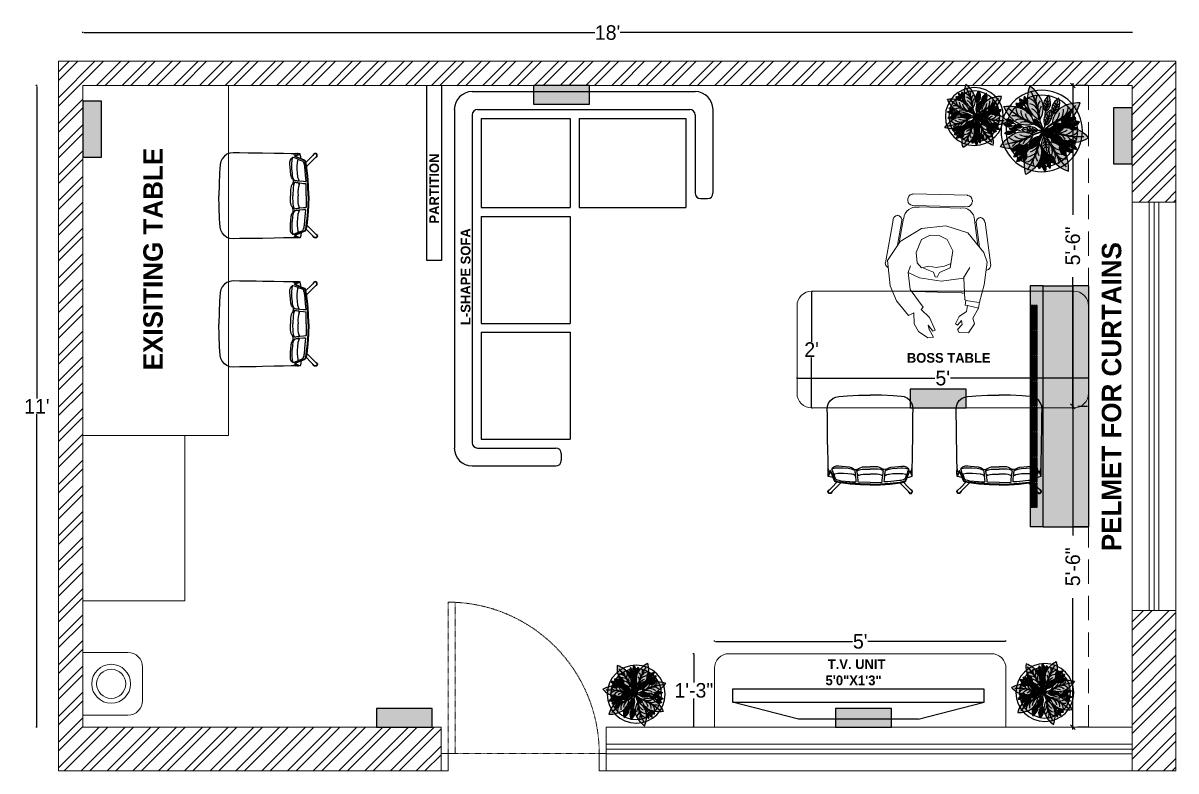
# Model space of a CAD drawing. Header units: inches. Extents: x 12792 to 19925, y -3298 to -817.
# Drawn here: x 18708.5 to 18945.8, y -2924.7 to -2770.8 of the extents above; entities that cross this region are included whole.
import ezdxf

# ---------------------------------------------------------------- set-up
doc = ezdxf.new("R2010")
doc.units = ezdxf.units.IN
doc.header["$MEASUREMENT"] = 0
for name, pattern in [('AUDIT_D_060311083008-3', [0]), ('DASHED2', [0.375, 0.25, -0.125]), ('HIDDEN', [0.375, 0.25, -0.125])]:
    doc.linetypes.add(name, pattern=pattern)
for name, color, linetype in [('A-DOOR', 251, 'AUDIT_D_060311083008-3'), ('A-Door-Frame', 1, 'Continuous'), ('A-Door-Swing', 8, 'HIDDEN'), ('Edges', 7, 'Continuous'), ('IEL-HATCH-002', 7, 'Continuous'), ('line_cad-block.com', 250, 'Continuous'), ('M40-KOLTUKSUNGERI', 136, 'Continuous'), ('MESA', 7, 'Continuous'), ('PDF11_PDF_CH', 7, 'Continuous')]:
    doc.layers.add(name, color=color, linetype=linetype)
doc.layers.add('FURNI', color=140, linetype='Continuous', lineweight=18)
doc.styles.add('HEMI', font='stylu.ttf')
doc.styles.get("Standard").update_dxf_attribs({"font": 'arial.ttf'})
doc.dimstyles.new('SMALL', dxfattribs={"dimtxt": 3, "dimasz": 1, "dimexe": 1, "dimexo": 3, "dimgap": 2, "dimtad": 0, "dimdec": 0, "dimzin": 0, "dimdsep": 46, "dimlunit": 4, "dimtxsty": 'HEMI', "dimblk": 'OBLIQUE', "dimcen": 0, "dimdle": 0.5, "dimclrd": 5, "dimclre": 5, "dimclrt": 5, "dimadec": 0, "dimazin": 0, "dimtfac": 1, "dimtdec": 0, "dimtofl": 0, "dimtmove": 0, "dimatfit": 3, "dimfxl": 6, "dimtolj": 1, "dimtzin": 0, "dimlwd": -1, "dimlwe": -1, "dimarcsym": 1})
doc.dimstyles.get("Standard").update_dxf_attribs({"dimtxt": 0.18, "dimasz": 0.18, "dimexe": 0.18, "dimexo": 0.0625, "dimgap": 0.09, "dimtad": 0, "dimtih": 1, "dimtoh": 1, "dimdec": 0, "dimzin": 0, "dimdsep": 46, "dimlunit": 4, "dimtxsty": 'Standard', "dimcen": 0.09, "dimadec": 0, "dimazin": 0, "dimtfac": 1, "dimtdec": 0, "dimtofl": 0, "dimtmove": 0, "dimatfit": 3, "dimfxl": 1, "dimtolj": 1, "dimtzin": 0, "dimarcsym": 0})

# ---------------------------------------------------------------- blocks, each defined once
blk = doc.blocks.new('yt')
at = {"ltscale": 7}
for p, q in [((3780.46, 271.64), (3783.91, 285.24)), ((3780.46, 247.03), (3783.91, 233.44))]:
    blk.add_line(p, q, dxfattribs=at)
blk.add_line((3780.46, 271.64), (3780.46, 247.03))
blk.add_lwpolyline([(3783.91, 233.44), (3783.91, 285.24), (3786.59, 285.24), (3786.59, 233.44)], close=True, dxfattribs=at)
blk = doc.blocks.new('wf')
at = {"layer": 'PDF11_PDF_CH', "lineweight": 5}
for points in [[(-7086.03, -1895.95), (-7097.27, -1896.23)], [(-7098.22, -1897.24), (-7098.22, -1897.58)], [(-7097.21, -1898.59), (-7085.97, -1898.31)], [(-7095.75, -1898.87), (-7087.27, -1898.64)], [(-7082.77, -1900.33), (-7082.94, -1900.39)], [(-7100.86, -1901.79), (-7102.04, -1910.67)], [(-7099.68, -1906.9), (-7099.01, -1901.73)], [(-7084.06, -1900.95), (-7083.16, -1906)], [(-7081.93, -1901.34), (-7080.35, -1910.11)], [(-7093.62, -1910.33), (-7092.49, -1910.84), (-7090.75, -1911.06), (-7089.23, -1910.84), (-7087.77, -1911.17), (-7086.87, -1910.11), (-7086.65, -1908.03), (-7087.77, -1905.33), (-7089.51, -1904.43), (-7091.42, -1904.49), (-7093.05, -1905.33), (-7094.18, -1907.63), (-7093.62, -1911.17), (-7091.48, -1912.13), (-7090.98, -1913.09), (-7090.58, -1913.03), (-7090.24, -1912.02), (-7088.17, -1911.23)], [(-7096.43, -1913.25), (-7097.72, -1911.12)], [(-7085.02, -1912.13), (-7085.52, -1910.78)], [(-7096.03, -1916.29), (-7086.03, -1916.06)], [(-7096.82, -1917.86), (-7099.63, -1918.31)], [(-7097.21, -1918.93), (-7099.57, -1919.49)]]:
    blk.add_lwpolyline(points, dxfattribs=at)
for points in [[(-7085.92, -1898.31, 0.414213), (-7084.96, -1897.3), (-7084.96, -1896.9)], [(-7098.95, -1901.8, 0.414213), (-7100.02, -1900.78), (-7099.85, -1900.78)], [(-7099.35, -1906.51), (-7098.67, -1901.34, -0.458817), (-7095.71, -1898.85)], [(-7082.83, -1906.51), (-7083.73, -1901.4, -0.414214), (-7082.78, -1900.39)], [(-7101.99, -1910.67, 0.414214), (-7100.98, -1911.62), (-7101.15, -1911.62)]]:
    blk.add_lwpolyline(points, format="xyb", dxfattribs=at)
blk.add_lwpolyline([(-7096.48, -1913.31), (-7091.82, -1913.87), (-7087.32, -1913.25), (-7085.02, -1912.13), (-7085.41, -1915.61), (-7088.11, -1919.27), (-7087.66, -1919.72), (-7089.4, -1921.4), (-7090.58, -1923.99), (-7090.08, -1924.16), (-7089.12, -1922.92), (-7089.35, -1923.87), (-7090.19, -1925.45), (-7089.06, -1925.56), (-7087.15, -1924.27), (-7086.25, -1922.69), (-7086.2, -1920.39), (-7085.07, -1920.95), (-7082.6, -1917.92), (-7081.31, -1914.88), (-7080.75, -1909.66), (-7083.39, -1905.72), (-7087.77, -1903.08), (-7092.77, -1902.52), (-7097.27, -1903.93), (-7100.58, -1908.03), (-7101.26, -1909.99), (-7100.64, -1914.66), (-7099.68, -1918.25), (-7099.52, -1919.43), (-7098.34, -1921.51), (-7098.67, -1922.69), (-7097.44, -1924.55), (-7095.53, -1924.44), (-7095.19, -1923.87), (-7096.14, -1922.81), (-7095.98, -1921.96), (-7095.19, -1922.92), (-7094.74, -1922.69), (-7095.53, -1921.18), (-7096.99, -1920.17), (-7097.21, -1918.93), (-7096.71, -1918.87), (-7096.88, -1917.81), (-7096.65, -1917.75)], close=True, dxfattribs=at)
for centre, radius, start, end in [((-7085.95, -1896.99), 0.983, 1.8072, 91.8073), ((-7097.18, -1897.27), 0.983, 90.3735, 180.3735), ((-7097.18, -1897.6), 0.983, 180.9887, 270.9888), ((-7086.68, -1901.26), 2.61, 5.8667, 102.464), ((-7082.86, -1901.37), 0.983, 1.604, 91.604), ((-7099.83, -1901.82), 0.983, 91.192, 181.192), ((-7081.28, -1910.19), 0.983, 295.8673, 1.5711), ((-7101.12, -1910.47), 1.15, 271.0278, 275.4764), ((-7096.12, -1912.33), 4.02, 263.3806, 271.247), ((-7086.11, -1912.1), 4.02, 271.5931, 275.6031)]:
    blk.add_arc(centre, radius, start, end, dxfattribs=at)
blk = doc.blocks.new('LEADCHAIR Executive 2014')
at = {"layer": 'line_cad-block.com', "color": 252, "true_color": 0x939598}
for points in [[(-239.1, 253.9), (-240.7, 256.2), (-243.5, 261.1), (-245.6, 264.4), (-248.8, 266.8), (-252.6, 268), (-256.7, 268.1), (-260.5, 266.8), (-263.7, 264.5), (-266.1, 261.3), (-267.3, 257.4), (-267.1, 253), (-266, 249.6), (-263.7, 246.3), (-259.6, 243.9), (-254, 240.4)], [(-186.5, 201.1), (-247.6, 262.2), (-251.2, 264.6), (-253.3, 265.3), (-256.4, 265.2), (-258.6, 264.5), (-261.7, 262.4), (-263.7, 259.8), (-264.8, 257), (-264.4, 254.4), (-263.9, 251.3), (-262.1, 248.8), (-240.6, 227), (-210.7, 196.4)], [(186.5, 201.1), (247.6, 262.2), (251.2, 264.6), (253.3, 265.3), (256.4, 265.2), (258.6, 264.5), (261.7, 262.4), (263.7, 259.8), (264.8, 257), (264.4, 254.4), (263.9, 251.3), (262.1, 248.8), (240.6, 227), (210.7, 196.4)], [(239.1, 253.9), (240.7, 256.2), (243.5, 261.1), (245.6, 264.4), (248.8, 266.8), (252.6, 268), (256.7, 268.1), (260.5, 266.8), (263.7, 264.5), (266.1, 261.3), (267.3, 257.4), (267.1, 253), (266, 249.6), (263.7, 246.3), (259.6, 243.9), (254, 240.4)], [(-264.8, 159.1), (-265.4, 159.2), (-265.6, 158.7), (-265.8, 149.5), (-266.1, 142.4), (-266.1, 138.9), (-265.5, 103.7)], [(-233.5, 166.4), (-245.4, 163.8), (-252.1, 162.5), (-265.3, 159.2)], [(0, 214.2), (-63.6, 212.7), (-127.1, 208.1), (-190.4, 200.6), (-201.5, 198.6), (-211.2, 196.2), (-218.8, 193.6), (-223.1, 191.2), (-226.8, 183.8), (-246.5, 135.2), (-248.6, 131.4), (-251.1, 130.4), (-252.7, 131.3), (-254.8, 136.2), (-259.1, 146.6), (-261.5, 152.5), (-264.8, 159.1)], [(0.2, 209.5), (-63.2, 207.5), (-126.5, 203), (-189.5, 196), (-196.2, 194.9), (-204.4, 193), (-210.2, 191.7), (-215.6, 190.3), (-220.4, 187.9), (-223, 184.5), (-226.5, 175.5), (-244.9, 132.9), (-250.6, 123.7), (-253, 124.7), (-263.2, 145.7)], [(-98.2, 152), (-95.7, 152), (-93.1, 152), (-91.9, 151.6), (-92.6, 146.7), (-93.1, 143.2), (-93.8, 137.8), (-94.3, 134.2), (-95.1, 129), (-95.8, 123.9), (-95.9, 123.1), (-101.7, 119.8), (-107.4, 117.8), (-111.2, 115.5), (-128.4, 111.7), (-139.6, 110.1), (-170.4, 107.7), (-191.7, 106.6), (-204, 106.6), (-223.7, 108.1), (-229.5, 109.3), (-241.4, 112.7), (-243.9, 113.6), (-240.7, 120.7), (-236.9, 131.9), (-232.9, 142.2), (-231.6, 145.7), (-228.5, 151.1)], [(-91.9, 194.6), (-89.7, 193.7), (-88.8, 192.3), (-89.5, 180.1), (-92.1, 154.9), (-99.5, 151.5), (-106.1, 148.5), (-116.1, 145.5), (-120.2, 144.6), (-142.3, 142.3), (-168, 141), (-190.1, 140.8), (-205.5, 141.9), (-224.1, 145.3), (-229.7, 146.2), (-229.9, 146.5), (-227.8, 153.1), (-221, 172.7), (-219.4, 175.5), (-217, 177.6), (-209.7, 180.7), (-199.2, 183.9), (-193, 185.1), (-185.7, 186.6), (-130.2, 191.7), (-111.3, 193.1), (-91.9, 194.6)], [(-71.4, 152.5), (-75.9, 152.7), (-78.7, 152.4), (-79.9, 152), (-80.5, 148.6), (-81.1, 143.8), (-82.2, 136.2), (-82.8, 130.2), (-83.8, 123.8), (-66.6, 117.1), (-50.4, 114.7), (0, 113.2)], [(0, 198.1), (-73.5, 196.6), (-74.4, 195.1), (-75.4, 193.4), (-76.1, 181.4), (-79.4, 156.4), (-78.4, 154.8), (-76.1, 154), (-70.7, 152.3), (-56.7, 148.1), (-43.6, 146.5), (-25.3, 145.8), (0.1, 145.8)], [(-0.2, 209.5), (63.2, 207.5), (126.5, 203), (189.5, 196), (196.2, 194.9), (204.4, 193), (210.2, 191.7), (215.6, 190.3), (220.4, 187.9), (223, 184.5), (226.5, 175.5), (244.9, 132.9), (250.6, 123.7), (253, 124.7), (263.2, 145.7)], [(0, 198.1), (73.5, 196.6), (74.4, 195.1), (75.4, 193.4), (76.1, 181.4), (79.4, 156.4), (78.4, 154.8), (76.1, 154), (70.7, 152.3), (56.7, 148.1), (43.6, 146.5), (25.3, 145.8), (-0.1, 145.8)], [(0, 214.2), (63.6, 212.7), (127.1, 208.1), (190.4, 200.6), (201.5, 198.6), (211.2, 196.2), (218.8, 193.6), (223.1, 191.2), (226.8, 183.8), (246.5, 135.2), (248.6, 131.4), (251.1, 130.4), (252.7, 131.3), (254.8, 136.2), (259.1, 146.6), (261.5, 152.5), (264.8, 159.1)], [(71.4, 152.5), (75.9, 152.7), (78.7, 152.4), (79.9, 152), (80.5, 148.6), (81.1, 143.8), (82.2, 136.2), (82.8, 130.2), (83.8, 123.8), (66.6, 117.1), (50.4, 114.7), (0, 113.2)], [(91.9, 194.6), (89.7, 193.7), (88.8, 192.3), (89.5, 180.1), (92.1, 154.9), (99.5, 151.5), (106.1, 148.5), (116.1, 145.5), (120.2, 144.6), (142.3, 142.3), (168, 141), (190.1, 140.8), (205.5, 141.9), (224.1, 145.3), (229.7, 146.2), (229.9, 146.5), (227.8, 153.1), (221, 172.7), (219.4, 175.5), (217, 177.6), (209.7, 180.7), (199.2, 183.9), (193, 185.1), (185.7, 186.6), (130.2, 191.7), (111.3, 193.1), (91.9, 194.6)], [(98.2, 152), (95.7, 152), (93.1, 152), (91.9, 151.6), (92.6, 146.7), (93.1, 143.2), (93.8, 137.8), (94.3, 134.2), (95.1, 129), (95.8, 123.9), (95.9, 123.1), (101.7, 119.8), (107.4, 117.8), (111.2, 115.5), (128.4, 111.7), (139.6, 110.1), (170.4, 107.7), (191.7, 106.6), (204, 106.6), (223.7, 108.1), (229.5, 109.3), (241.4, 112.7), (243.9, 113.6), (240.7, 120.7), (236.9, 131.9), (232.9, 142.2), (231.6, 145.7), (228.5, 151.1)], [(233.5, 166.4), (245.4, 163.8), (252.1, 162.5), (265.3, 159.2)], [(264.8, 159.1), (265.4, 159.2), (265.6, 158.7), (265.8, 149.5), (266.1, 142.4), (266.1, 138.9), (265.5, 103.7)], [(-255.6, 130), (-260.2, 127.9), (-262, 121.4), (-263.4, 115.9), (-265.5, 102.2), (-266.6, 54.8), (-267.4, -4.7), (-269.1, -78), (-270, -119), (-270, -168.2), (-270.4, -224.5), (-271.8, -264.7), (-269.6, -284.7), (-262.6, -303.3), (-251.2, -319.6), (-234.1, -334.1), (-217.3, -342.1), (-198.7, -346.1), (-170, -348.1), (-146.1, -349.7), (-72.8, -352.8), (0, -354.2)], [(-263.2, 145.7), (-263.9, 145.7), (-263.9, 145.7), (-264.8, 145), (-265.3, 143.5), (-266.1, 130.6)], [(-95.9, 123.1), (-99.3, 118.8), (-107.3, 111.6), (-117.3, 105.1), (-130.9, 100.8), (-156.8, 98.4), (-179.9, 96.6), (-198.2, 95.3), (-214.2, 95.3), (-221.1, 96.7), (-227.1, 98.7), (-232.7, 101.3), (-236.5, 104.7), (-240.1, 108.3), (-242.4, 111.8), (-243, 113.1)], [(-102.3, 114.7), (-88.6, 115.2)], [(-88.6, 115.2), (-86.2, 115.2), (-81.4, 114.1), (-73.1, 111)], [(-83.8, 123.8), (-72.8, 110.3), (-68.2, 107.1), (-59.9, 102.6), (-48.2, 99.8), (-39.4, 98.7), (-33.8, 98.4), (0, 98.5)], [(255.6, 130), (260.2, 127.9), (262, 121.4), (263.4, 115.9), (265.5, 102.2), (266.6, 54.8), (267.4, -4.7), (269.1, -78), (270, -119), (270, -168.2), (270.4, -224.5), (271.8, -264.7), (269.6, -284.7), (262.6, -303.3), (251.2, -319.6), (234.1, -334.1), (217.3, -342.1), (198.7, -346.1), (170, -348.1), (146.1, -349.7), (72.8, -352.8), (0, -354.2)], [(83.8, 123.8), (72.8, 110.3), (68.2, 107.1), (59.9, 102.6), (48.2, 99.8), (39.4, 98.7), (33.8, 98.4), (0, 98.5)], [(88.6, 115.2), (86.2, 115.2), (81.4, 114.1), (73.1, 111)], [(102.3, 114.7), (88.6, 115.2)], [(95.9, 123.1), (99.3, 118.8), (107.3, 111.6), (117.3, 105.1), (130.9, 100.8), (156.8, 98.4), (179.9, 96.6), (198.2, 95.3), (214.2, 95.3), (221.1, 96.7), (227.1, 98.7), (232.7, 101.3), (236.5, 104.7), (240.1, 108.3), (242.4, 111.8), (243, 113.1)], [(263.2, 145.7), (263.9, 145.7), (263.9, 145.7), (264.8, 145), (265.3, 143.5), (266.1, 130.6)]]:
    blk.add_lwpolyline(points, dxfattribs=at)
blk = doc.blocks.new('folha Ant')
at = {"layer": 'MESA', "ltscale": 0.8}
h = blk.add_hatch(color=35, dxfattribs=at)
h.dxf.hatch_style = 1
h.set_gradient(color1=(179, 116, 77), color2=(114, 74, 49), one_color=1, tint=0.32, name='CURVED')
h.paths.add_polyline_path([(0.05, -0.0003), (0.0485, 0.0057, 0.033108), (0, 0, 0.809082), (0.002, -0.006, -0.032777)])
h.paths.add_polyline_path([(0.0973, 0.0049, 0.033108), (0.0485, 0.0057), (0.05, -0.0003, -0.032777), (0.0983, -0.001), (0.0953, 0.0026)])
h = blk.add_hatch(color=85, dxfattribs=at)
h.dxf.hatch_style = 1
h.set_gradient(color1=(103, 159, 96), color2=(52, 80, 48), one_color=1, tint=0.25)
h.paths.add_polyline_path([(0.3533, 0.0075, -0.09675), (0.0989, 0.0067, 0.007527), (0.0953, 0.0026, 0.014292), (0.1023, -0.0053, 0.086654)])
h = blk.add_hatch(color=85, dxfattribs=at)
h.dxf.hatch_style = 1
h.set_gradient(color1=(103, 159, 96), color2=(179, 207, 175), one_color=1, tint=0.75, name='INVCURVED')
h.paths.add_polyline_path([(0.2266, 0.0676, 0.199512), (0.0989, 0.0067, 0.09675), (0.3533, 0.0075, -0.086654), (0.1023, -0.0053, 0.192489), (0.2266, -0.0624, 0.158608), (0.3953, 0.0026, 0.158608)])
blk.add_lwpolyline([(0.0983, -0.001), (0.0953, 0.0026), (0.0973, 0.0049, 0.066288), (0, 0, 0.809082), (0.002, -0.006, -0.065625)], format="xyb", close=True, dxfattribs=at)
for centre, radius, start, end in [((0.2359, -0.1164), 0.1842, 92.91214, 139.76953), ((0.2359, 0.1215), 0.1842, 220.23047, 267.08786), ((0.2242, 0.6583), 0.6635, 259.11898, 281.22354), ((0.1912, 0.7199), 0.7306, 263.00966, 282.81986), ((0.1144, 0.1192), 0.1187, 277.64114, 318.48201), ((0.1515, 0.1013), 0.1129, 290.56342, 330.45391), ((0.211, -0.2242), 0.2922, 50.90546, 86.95539), ((0.211, 0.2293), 0.2922, 273.04461, 309.09454), ((0.2123, 0.0879), 0.0955, 283.00127, 333.19107), ((0.1127, -0.1239), 0.1214, 41.75279, 70.10606), ((0.1853, -0.0821), 0.0727, 27.73756, 79.23475), ((0.2381, -0.0995), 0.0902, 48.80268, 88.01103)]:
    blk.add_arc(centre, radius, start, end, dxfattribs=at)
blk = doc.blocks.new('arvore L')
at = {"layer": 'MESA', "ltscale": 0.8}
for radius in [0.35, 0.3077]:
    blk.add_circle((-0.0174, -0.0123), radius, dxfattribs=at)
at = {"layer": 'MESA'}
for p, rotation in [((-0.0038, -0.0034), 111.8634939329908), ((-0.0015, -0.0116), 159.7023978146412), ((-0.002, -0.0223), 210.0932896211622)]:
    blk.add_blockref('folha Ant', p, dxfattribs=dict(at, rotation=rotation))
at = {"layer": 'MESA', "xscale": -1}
for p, rotation in [((-0.0038, 0.0015), 237.4553048776787), ((-0.0054, -0.0158), 189.5771815307885), ((-0.0065, -0.0187), 73.74235818062448), ((-0.0036, -0.0152), 143.2116612097536)]:
    blk.add_blockref('folha Ant', p, dxfattribs=dict(at, rotation=rotation))
at = {"layer": 'MESA'}
for p, xscale, yscale, zscale, rotation in [((-0.0228, 0.2207), 0.2372171158460145, 0.2372171158460145, 0.2372171158460145, 100.7442899234288), ((-0.0106, 0.2458), -0.2372171158460138, 0.2372171158460219, 0.2372171158460402, 254.6707272962989), ((0.0276, 0.2187), -0.2372171158460138, 0.2372171158460219, 0.2372171158460402, 254.6707272962989), ((-0.189, 0.1454), 0.2372171158460308, 0.2372171158460308, 0.2372171158460308, 134.9461414081513), ((-0.1648, 0.1856), 0.2372171158460308, 0.2372171158460308, 0.2372171158460308, 134.9461414081513), ((-0.1144, 0.0854), -0.3672988726103342, 0.3672988726103199, 0.3672988726103326, 310.6576809262878), ((-0.1441, 0.1612), -0.2372171158460326, 0.2372171158460219, 0.2372171158460402, 288.8725787810177), ((-0.0127, 0.1293), 0.367298872610303, 0.367298872610303, 0.367298872610303, 78.9591877781593), ((0.0048, 0.1582), 0.3672988726102984, 0.3672988726102984, 0.3672988726102984, 49.45009658216959), ((0.1186, 0.0777), -0.3672988726103297, 0.3672988726103199, 0.3672988726103326, 240.0025576387842), ((-0.1408, 0.1026), -0.3672988726103232, 0.3672988726103199, 0.3672988726103326, 340.1667721222815), ((-0.0091, -0.003), 0.4722192998870449, 0.4722192998870449, 0.4722192998870449, 127.7597565182155), ((-0.0068, -0.0029), 0.4722192998870434, 0.4722192998870434, 0.4722192998870434, 78.95918777814884), ((0.0473, 0.041), 0.2372171158460773, 0.2372171158460773, 0.2372171158460773, 34.78192692463861), ((0.0972, 0.0516), -0.3672988726102771, 0.3672988726103199, 0.3672988726103326, 210.4934664427891), ((0.1681, 0.1193), 0.2372171158460773, 0.2372171158460773, 0.2372171158460773, 34.78192692463861), ((0.1867, 0.0725), -0.237217115846069, 0.2372171158460219, 0.2372171158460402, 188.7083642975025), ((0.2063, 0.0923), 0.2372171158460773, 0.2372171158460773, 0.2372171158460773, 34.78192692463861), ((-0.2438, -0.0026), 0.2372171158460885, 0.2372171158460885, 0.2372171158460885, 173.1881796188063), ((-0.0061, -0.0164), 0.4722192998870134, 0.4722192998870134, 0.4722192998870134, 181.8145453364702), ((-0.0206, -0.0213), -0.3672988726102771, 0.3672988726103199, 0.3672988726103326, 210.4934664427891), ((-0.0239, 0.0106), 0.3672988726102808, 0.3672988726102808, 0.3672988726102808, 341.2516722292817), ((0.0807, 0.0116), 0.2372171158460773, 0.2372171158460773, 0.2372171158460773, 34.78192692463861), ((0.082, -0.001), -0.2372171158460231, 0.2372171158460219, 0.2372171158460402, 156.9632117474216), ((-0.2506, -0.0512), 0.2372171158460153, 0.2372171158460153, 0.2372171158460153, 190.4360105724469), ((-0.241, -0.0679), 0.237217115846034, 0.237217115846034, 0.237217115846034, 209.7732768087272), ((-0.2046, -0.0159), 0.2372171158460153, 0.2372171158460153, 0.2372171158460153, 190.4360105724469), ((-0.1644, -0.0415), 0.2372171158460153, 0.2372171158460153, 0.2372171158460153, 190.4360105724469), ((-0.024, -0.0418), -0.2372171158460388, 0.2372171158460219, 0.2372171158460402, 51.68033384933957), ((-0.0047, -0.0173), -0.4722192998870682, 0.4722192998870582, 0.4722192998870366, 110.7618316866297), ((0.0552, -0.0366), -0.2372171158460231, 0.2372171158460219, 0.2372171158460402, 156.9632117474216), ((0.1063, -0.0368), 0.3672988726102808, 0.3672988726102808, 0.3672988726102808, 341.2516722292817), ((0.1326, -0.058), 0.3672988726103005, 0.3672988726103005, 0.3672988726103005, 311.7425810332929), ((0.1895, -0.0887), -0.2372171158460231, 0.2372171158460219, 0.2372171158460402, 156.9632117474216), ((0.1982, -0.0391), 0.2372171158460078, 0.2372171158460078, 0.2372171158460078, 3.036774374557309), ((0.2214, -0.0544), -0.2372171158460231, 0.2372171158460219, 0.2372171158460402, 156.9632117474216), ((-0.1617, -0.1996), -0.2372171158460624, 0.2372171158460219, 0.2372171158460402, 32.34306761306672), ((-0.1025, -0.1443), -0.2372171158460388, 0.2372171158460219, 0.2372171158460402, 51.68033384933957), ((0.0082, -0.1357), -0.4722192998870255, 0.4722192998870582, 0.4722192998870366, 100.6603657106226), ((0.0645, -0.1182), -0.4722192998870682, 0.4722192998870582, 0.4722192998870366, 110.7618316866297), ((-0.1514, -0.2159), -0.2372171158460388, 0.2372171158460219, 0.2372171158460402, 51.68033384933957), ((-0.1351, -0.2206), -0.2372171158460438, 0.2372171158460219, 0.2372171158460402, 68.92816480300668)]:
    blk.add_blockref('folha Ant', p, dxfattribs=dict(at, xscale=xscale, yscale=yscale, zscale=zscale, rotation=rotation))
blk = doc.blocks.new('*D61')
at = {"color": 0, "lineweight": -2, "transparency": 16777216}
for p, q in [((18870.85, -2826), (18871.03, -2826)), ((18870.85, -2850), (18871.03, -2850))]:
    blk.add_line(p, q, dxfattribs=at)
at = {"color": 5, "lineweight": -2, "transparency": 16777216}
for p, q in [((18870.85, -2826.18), (18870.85, -2836.38)), ((18870.85, -2849.82), (18870.85, -2839.62))]:
    blk.add_line(p, q, dxfattribs=at)
at = {"color": 5, "transparency": 16777216}
for points in [[(18870.82, -2826.18), (18870.88, -2826.18), (18870.85, -2826)], [(18870.82, -2849.82), (18870.88, -2849.82), (18870.85, -2850)]]:
    blk.add_solid(points, dxfattribs=at)
at = {"layer": 'Defpoints', "color": 0, "transparency": 16777216}
for p in [(18870.85, -2826), (18870.85, -2850), (18870.85, -2850)]:
    blk.add_point(p, dxfattribs=at)
at = {"color": 5, "lineweight": 5, "transparency": 16777216, "insert": (18870.85, -2838), "char_height": 3, "attachment_point": 5, "style": 'HEMI'}
blk.add_mtext("\\A1;2'", dxfattribs=at)
blk = doc.blocks.new('*D62')
at = {"color": 0, "lineweight": -2, "transparency": 16777216}
for p, q in [((18867.85, -2843.89), (18867.85, -2843.71)), ((18927.85, -2843.92), (18927.85, -2843.71))]:
    blk.add_line(p, q, dxfattribs=at)
at = {"color": 5, "lineweight": -2, "transparency": 16777216}
for p, q in [((18868.03, -2843.89), (18896.24, -2843.89)), ((18927.67, -2843.89), (18899.45, -2843.89))]:
    blk.add_line(p, q, dxfattribs=at)
at = {"color": 5, "transparency": 16777216}
for points in [[(18868.03, -2843.86), (18868.03, -2843.92), (18867.85, -2843.89)], [(18927.67, -2843.86), (18927.67, -2843.92), (18927.85, -2843.89)]]:
    blk.add_solid(points, dxfattribs=at)
at = {"layer": 'Defpoints', "color": 0, "transparency": 16777216}
for p in [(18867.85, -2843.89), (18927.85, -2843.89), (18927.85, -2847)]:
    blk.add_point(p, dxfattribs=at)
at = {"color": 5, "lineweight": 5, "transparency": 16777216, "insert": (18897.85, -2843.89), "char_height": 3, "attachment_point": 5, "style": 'HEMI'}
blk.add_mtext("\\A1;5'", dxfattribs=at)
blk = doc.blocks.new('*D63')
at = {"color": 0, "lineweight": -2, "transparency": 16777216}
for p, q in [((18711.42, -2783.69), (18711.2, -2783.69)), ((18711.42, -2915.69), (18711.2, -2915.69))]:
    blk.add_line(p, q, dxfattribs=at)
at = {"color": 5, "lineweight": -2, "transparency": 16777216}
for p, q in [((18711.38, -2783.87), (18711.38, -2848.08)), ((18711.38, -2915.51), (18711.38, -2851.3))]:
    blk.add_line(p, q, dxfattribs=at)
at = {"color": 5, "transparency": 16777216}
for points in [[(18711.35, -2783.87), (18711.41, -2783.87), (18711.38, -2783.69)], [(18711.35, -2915.51), (18711.41, -2915.51), (18711.38, -2915.69)]]:
    blk.add_solid(points, dxfattribs=at)
at = {"layer": 'Defpoints', "color": 0, "transparency": 16777216}
for p in [(18720.85, -2783.69), (18711.38, -2915.69), (18720.85, -2915.69)]:
    blk.add_point(p, dxfattribs=at)
at = {"color": 5, "lineweight": 5, "transparency": 16777216, "insert": (18711.38, -2849.69), "char_height": 3, "attachment_point": 5, "style": 'HEMI'}
blk.add_mtext("\\A1;11'", dxfattribs=at)
blk = doc.blocks.new('*D64')
at = {"color": 0, "lineweight": -2, "transparency": 16777216}
for p, q in [((18720.85, -2772.84), (18720.85, -2772.62)), ((18936.85, -2772.84), (18936.85, -2772.62))]:
    blk.add_line(p, q, dxfattribs=at)
at = {"color": 5, "lineweight": -2, "transparency": 16777216}
for p, q in [((18721.03, -2772.8), (18826.23, -2772.8)), ((18936.67, -2772.8), (18831.47, -2772.8))]:
    blk.add_line(p, q, dxfattribs=at)
at = {"color": 5, "transparency": 16777216}
for points in [[(18721.03, -2772.77), (18721.03, -2772.83), (18720.85, -2772.8)], [(18936.67, -2772.77), (18936.67, -2772.83), (18936.85, -2772.8)]]:
    blk.add_solid(points, dxfattribs=at)
at = {"layer": 'Defpoints', "color": 0, "transparency": 16777216}
for p in [(18936.85, -2772.8), (18720.85, -2783.69), (18936.85, -2783.69)]:
    blk.add_point(p, dxfattribs=at)
at = {"color": 5, "lineweight": 5, "transparency": 16777216, "insert": (18828.85, -2772.8), "char_height": 3, "attachment_point": 5, "style": 'HEMI'}
blk.add_mtext("\\A1;18'", dxfattribs=at)
blk = doc.blocks.new('*U1')
at = {"layer": 'A-Door-Frame', "lineweight": 5}
for p, q in [((0, -100), (0, 0)), ((941.5, -100), (941.5, 0))]:
    blk.add_line(p, q, dxfattribs=at)
for points in [[(0, -100), (40, -100), (40, 0), (0, 0)], [(941.5, -100), (901.5, -100), (901.5, 0), (941.5, 0)]]:
    blk.add_lwpolyline(points, dxfattribs=at)
at = {"layer": 'A-Door-Swing', "linetype": 'DASHED2', "lineweight": 5}
blk.add_line((47.7, 0), (909.2, 0), dxfattribs=at)
blk.add_lwpolyline([(40, 0), (40, 861.5), (80, 861.5), (80, 0)], close=True, dxfattribs=at)
blk.add_arc((40, 0), 861.5, 360, 90, dxfattribs=at)
blk = doc.blocks.new('oiuhygtfd')
at = {"layer": 'M40-KOLTUKSUNGERI', "color": 43, "linetype": 'Continuous'}
for p, q in [((17209.7, -2100.39), (17255.61, -2100.39)), ((17206.04, -2104.06), (17206.04, -2173.72)), ((17210.8, -2104.06), (17254.51, -2104.06)), ((17259.27, -2104.06), (17259.27, -2121.29)), ((17209.7, -2105.16), (17209.7, -2172.62)), ((17211.54, -2105.89), (17229.87, -2105.89)), ((17211.54, -2105.89), (17211.54, -2124.22)), ((17229.87, -2105.89), (17229.87, -2124.22)), ((17231.7, -2105.89), (17231.7, -2124.22)), ((17231.7, -2105.89), (17253.7, -2105.89)), ((17253.7, -2105.89), (17253.7, -2124.22)), ((17255.61, -2105.16), (17255.61, -2121.29)), ((17256.71, -2122.39), (17258.17, -2122.39)), ((17211.54, -2124.22), (17229.87, -2124.22)), ((17211.54, -2126.06), (17211.54, -2148.06)), ((17211.54, -2126.06), (17229.87, -2126.06)), ((17229.87, -2126.06), (17229.87, -2148.06)), ((17231.7, -2124.22), (17253.7, -2124.22)), ((17211.54, -2148.06), (17229.87, -2148.06)), ((17211.54, -2149.89), (17211.54, -2171.89)), ((17211.54, -2149.89), (17229.87, -2149.89)), ((17229.87, -2149.89), (17229.87, -2171.89)), ((17211.54, -2171.89), (17229.87, -2171.89)), ((17210.8, -2173.72), (17226.94, -2173.72)), ((17228.04, -2174.82), (17228.04, -2176.29)), ((17209.7, -2177.39), (17226.94, -2177.39))]:
    blk.add_line(p, q, dxfattribs=at)
for centre, radius, start, end in [((17209.7, -2104.06), 3.67, 90, 180), ((17255.61, -2104.06), 3.67, 0, 90), ((17210.8, -2105.16), 1.1, 90, 180), ((17254.51, -2105.16), 1.1, 0, 90), ((17256.71, -2121.29), 1.1, 180, 270), ((17258.17, -2121.29), 1.1, 270, 0), ((17210.8, -2172.62), 1.1, 180, 270), ((17209.7, -2173.72), 3.67, 180, 270), ((17226.94, -2174.82), 1.1, 0, 90), ((17226.94, -2176.29), 1.1, 270, 0)]:
    blk.add_arc(centre, radius, start, end, dxfattribs=at)
blk = doc.blocks.new('*D65')
at = {"color": 0, "lineweight": -2, "transparency": 16777216}
for p, q in [((18850.86, -2898.09), (18850.86, -2897.87)), ((18910.86, -2898.09), (18910.86, -2897.87))]:
    blk.add_line(p, q, dxfattribs=at)
at = {"color": 5, "lineweight": -2, "transparency": 16777216}
for p, q in [((18851.04, -2898.05), (18879.26, -2898.05)), ((18910.68, -2898.05), (18882.46, -2898.05))]:
    blk.add_line(p, q, dxfattribs=at)
at = {"color": 5, "transparency": 16777216}
for points in [[(18851.04, -2898.02), (18851.04, -2898.08), (18850.86, -2898.05)], [(18910.68, -2898.02), (18910.68, -2898.08), (18910.86, -2898.05)]]:
    blk.add_solid(points, dxfattribs=at)
at = {"layer": 'Defpoints', "color": 0, "transparency": 16777216}
for p in [(18910.86, -2898.05), (18850.86, -2903.57), (18910.86, -2903.57)]:
    blk.add_point(p, dxfattribs=at)
at = {"color": 5, "transparency": 16777216, "insert": (18880.86, -2898.05), "char_height": 3, "attachment_point": 5, "style": 'HEMI'}
blk.add_mtext("\\A1;5'", dxfattribs=at)
blk = doc.blocks.new('*D66')
at = {"color": 0, "lineweight": -2, "transparency": 16777216}
for p, q in [((18846.66, -2900.57), (18846.44, -2900.57)), ((18846.66, -2915.69), (18846.44, -2915.69))]:
    blk.add_line(p, q, dxfattribs=at)
at = {"color": 5, "lineweight": -2, "transparency": 16777216}
for p, q in [((18846.62, -2900.75), (18846.62, -2906.49)), ((18846.62, -2915.51), (18846.62, -2909.77))]:
    blk.add_line(p, q, dxfattribs=at)
at = {"color": 5, "transparency": 16777216}
for points in [[(18846.59, -2900.75), (18846.65, -2900.75), (18846.62, -2900.57)], [(18846.59, -2915.51), (18846.65, -2915.51), (18846.62, -2915.69)]]:
    blk.add_solid(points, dxfattribs=at)
at = {"layer": 'Defpoints', "color": 0, "transparency": 16777216}
for p in [(18853.86, -2900.57), (18846.62, -2915.69), (18853.86, -2915.69)]:
    blk.add_point(p, dxfattribs=at)
at = {"color": 5, "transparency": 16777216, "insert": (18846.62, -2908.13), "char_height": 3, "attachment_point": 5, "style": 'HEMI'}
blk.add_mtext('\\A1;1\'-3"', dxfattribs=at)
blk = doc.blocks.new('WGGG')
at = {"layer": 'IEL-HATCH-002', "transparency": 33554687}
h = blk.add_hatch(color=5, dxfattribs=at)
h.dxf.hatch_style = 1
h.paths.add_polyline_path([(4623.51, 516.19), (4635.02, 516.19), (4635.02, 520.02), (4623.51, 520.02)])
blk.add_lwpolyline([(4623.51, 520.02), (4623.51, 516.19), (4635.02, 516.19), (4635.02, 520.02)], close=True)
blk = doc.blocks.new('5ryh')
at = {"layer": 'IEL-HATCH-002', "true_color": 0x139b48, "transparency": 33554687}
h = blk.add_hatch(color=114, dxfattribs=at)
h.dxf.hatch_style = 1
h.paths.add_polyline_path([(6507.8, -1186.94), (6501.8, -1186.94), (6501.8, -1188.94), (6507.8, -1188.94)])
blk.add_lwpolyline([(6507.8, -1188.94), (6507.8, -1186.94), (6501.8, -1186.94), (6501.8, -1188.94)], close=True)
blk = doc.blocks.new('RBZFD')
at = {"layer": 'IEL-HATCH-002', "true_color": 0xed1f24, "transparency": 33554687}
h = blk.add_hatch(color=240, dxfattribs=at)
h.dxf.hatch_style = 1
h.paths.add_polyline_path([(4623.51, 531.85), (4635.02, 531.85), (4635.02, 535.69), (4623.51, 535.69)])
blk.add_lwpolyline([(4623.51, 535.69), (4623.51, 531.85), (4635.02, 531.85), (4635.02, 535.69)], close=True)
blk = doc.blocks.new('DRYG')
at = {"layer": 'Edges', "color": 18, "true_color": 0x000000}
for p, q in [((8077.83, 1479.53), (8077.83, 1479.56)), ((8077.83, 1479.56), (8078.02, 1479.56)), ((8077.83, 1479.53), (8077.83, 1421.72)), ((8077.83, 1479.53), (8078.02, 1479.53)), ((8078.02, 1479.56), (8078.02, 1479.53)), ((8078.02, 1479.56), (8081.6, 1479.56)), ((8078.02, 1479.53), (8081.6, 1479.53)), ((8088.69, 1479.56), (8081.6, 1479.56)), ((8081.6, 1479.56), (8081.6, 1479.53)), ((8081.6, 1479.53), (8081.6, 1421.72)), ((8088.69, 1479.56), (8091.83, 1479.56)), ((8088.69, 1421.69), (8088.69, 1479.56)), ((8091.83, 1479.56), (8091.83, 1421.69)), ((8090.14, 1474.81), (8090.51, 1474.81)), ((8090.14, 1469.03), (8090.14, 1474.81)), ((8090.51, 1474.81), (8090.51, 1469.03)), ((8090.66, 1474.81), (8091.04, 1474.81)), ((8090.66, 1469.03), (8090.66, 1474.81)), ((8091.04, 1474.81), (8091.04, 1469.03)), ((8091.19, 1474.81), (8091.57, 1474.81)), ((8091.19, 1469.03), (8091.19, 1474.81)), ((8091.57, 1474.81), (8091.57, 1469.03)), ((8090.51, 1469.03), (8090.14, 1469.03)), ((8090.14, 1468.72), (8090.51, 1468.72)), ((8090.14, 1462.95), (8090.14, 1468.72)), ((8090.51, 1468.72), (8090.51, 1462.95)), ((8091.04, 1469.03), (8090.66, 1469.03)), ((8090.66, 1468.72), (8091.04, 1468.72)), ((8090.66, 1462.95), (8090.66, 1468.72)), ((8091.04, 1468.72), (8091.04, 1462.95)), ((8091.57, 1469.03), (8091.19, 1469.03)), ((8091.19, 1468.72), (8091.57, 1468.72)), ((8091.19, 1462.95), (8091.19, 1468.72)), ((8091.57, 1468.72), (8091.57, 1462.95)), ((8090.51, 1462.95), (8090.14, 1462.95)), ((8090.14, 1462.64), (8090.51, 1462.64)), ((8090.14, 1456.86), (8090.14, 1462.64)), ((8090.51, 1462.64), (8090.51, 1456.86)), ((8091.04, 1462.95), (8090.66, 1462.95)), ((8090.66, 1462.64), (8091.04, 1462.64)), ((8090.66, 1456.86), (8090.66, 1462.64)), ((8091.04, 1462.64), (8091.04, 1456.86)), ((8091.57, 1462.95), (8091.19, 1462.95)), ((8091.19, 1462.64), (8091.57, 1462.64)), ((8091.19, 1456.86), (8091.19, 1462.64)), ((8091.57, 1462.64), (8091.57, 1456.86)), ((8090.51, 1456.86), (8090.14, 1456.86)), ((8090.14, 1456.55), (8090.51, 1456.55)), ((8090.14, 1450.78), (8090.14, 1456.55)), ((8090.51, 1456.55), (8090.51, 1450.78)), ((8091.04, 1456.86), (8090.66, 1456.86)), ((8090.66, 1456.55), (8091.04, 1456.55)), ((8090.66, 1450.78), (8090.66, 1456.55)), ((8091.04, 1456.55), (8091.04, 1450.78)), ((8091.57, 1456.86), (8091.19, 1456.86)), ((8091.19, 1456.55), (8091.57, 1456.55)), ((8091.19, 1450.78), (8091.19, 1456.55)), ((8091.57, 1456.55), (8091.57, 1450.78)), ((8090.51, 1450.78), (8090.14, 1450.78)), ((8091.04, 1450.78), (8090.66, 1450.78)), ((8091.57, 1450.78), (8091.19, 1450.78)), ((8090.14, 1450.47), (8090.51, 1450.47)), ((8090.14, 1444.69), (8090.14, 1450.47)), ((8090.51, 1450.47), (8090.51, 1444.69)), ((8090.66, 1450.47), (8091.04, 1450.47)), ((8090.66, 1444.69), (8090.66, 1450.47)), ((8091.04, 1450.47), (8091.04, 1444.69)), ((8091.19, 1450.47), (8091.57, 1450.47)), ((8091.19, 1444.69), (8091.19, 1450.47)), ((8091.57, 1450.47), (8091.57, 1444.69)), ((8090.51, 1444.69), (8090.14, 1444.69)), ((8090.14, 1444.38), (8090.51, 1444.38)), ((8090.14, 1438.61), (8090.14, 1444.38)), ((8090.51, 1444.38), (8090.51, 1438.61)), ((8091.04, 1444.69), (8090.66, 1444.69)), ((8090.66, 1444.38), (8091.04, 1444.38)), ((8090.66, 1438.61), (8090.66, 1444.38)), ((8091.04, 1444.38), (8091.04, 1438.61)), ((8091.57, 1444.69), (8091.19, 1444.69)), ((8091.19, 1444.38), (8091.57, 1444.38)), ((8091.19, 1438.61), (8091.19, 1444.38)), ((8091.57, 1444.38), (8091.57, 1438.61)), ((8090.51, 1438.61), (8090.14, 1438.61)), ((8090.14, 1438.3), (8090.51, 1438.3)), ((8090.14, 1432.53), (8090.14, 1438.3)), ((8090.51, 1438.3), (8090.51, 1432.53)), ((8091.04, 1438.61), (8090.66, 1438.61)), ((8090.66, 1438.3), (8091.04, 1438.3)), ((8090.66, 1432.53), (8090.66, 1438.3)), ((8091.04, 1438.3), (8091.04, 1432.53)), ((8091.57, 1438.61), (8091.19, 1438.61)), ((8091.19, 1438.3), (8091.57, 1438.3)), ((8091.19, 1432.53), (8091.19, 1438.3)), ((8091.57, 1438.3), (8091.57, 1432.53)), ((8090.51, 1432.53), (8090.14, 1432.53)), ((8090.14, 1432.21), (8090.51, 1432.21)), ((8090.14, 1426.44), (8090.14, 1432.21)), ((8090.51, 1432.21), (8090.51, 1426.44)), ((8091.04, 1432.53), (8090.66, 1432.53)), ((8090.66, 1432.21), (8091.04, 1432.21)), ((8090.66, 1426.44), (8090.66, 1432.21)), ((8091.04, 1432.21), (8091.04, 1426.44)), ((8091.57, 1432.53), (8091.19, 1432.53)), ((8091.19, 1432.21), (8091.57, 1432.21)), ((8091.19, 1426.44), (8091.19, 1432.21)), ((8091.57, 1432.21), (8091.57, 1426.44)), ((8090.51, 1426.44), (8090.14, 1426.44)), ((8091.04, 1426.44), (8090.66, 1426.44)), ((8091.57, 1426.44), (8091.19, 1426.44)), ((8077.83, 1421.69), (8077.83, 1421.72)), ((8077.83, 1421.72), (8078.02, 1421.72)), ((8078.02, 1421.69), (8077.83, 1421.69)), ((8078.02, 1421.72), (8078.02, 1421.69)), ((8081.6, 1421.72), (8078.02, 1421.72)), ((8078.02, 1421.69), (8081.6, 1421.69)), ((8081.6, 1421.72), (8081.6, 1421.69)), ((8088.69, 1421.69), (8081.6, 1421.69)), ((8088.69, 1421.69), (8091.83, 1421.69))]:
    blk.add_line(p, q, dxfattribs=at)
at = {"layer": 'FURNI', "color": 18, "true_color": 0x000000}
blk.add_line((8077.83, 1421.69), (8091.83, 1421.69), dxfattribs=at)
blk = doc.blocks.new('E4RG')
at = {"layer": 'IEL-HATCH-002', "transparency": 33554687}
h = blk.add_hatch(color=256, dxfattribs=at)
h.dxf.hatch_style = 1
h.set_gradient(color1=(255, 255, 255), color2=(147, 149, 152), name='CYLINDER')
h.paths.add_polyline_path([(4585.01, 653.22), (4585, 653.22), (4554.41, 653.22), (4554.41, 649.47), (4585.01, 649.47)])
h.paths.add_polyline_path([(4585, 655.12), (4585, 655.21), (4554.42, 655.21), (4554.42, 655.12), (4554.42, 653.22), (4585, 653.22)])
h.paths.add_polyline_path([(4585.01, 649.47), (4554.41, 649.47), (4554.41, 647.81), (4585.01, 647.81)])
h.paths.add_polyline_path([(4556.92, 648.71), (4559.97, 648.71), (4559.97, 648.51), (4556.92, 648.51)], flags=16)
h.paths.add_polyline_path([(4556.92, 648.43), (4559.97, 648.43), (4559.97, 648.23), (4556.92, 648.23)], flags=16)
h.paths.add_polyline_path([(4556.92, 648.15), (4559.97, 648.15), (4559.97, 647.95), (4556.92, 647.95)], flags=16)
h.paths.add_polyline_path([(4560.14, 648.71), (4563.19, 648.71), (4563.19, 648.51), (4560.14, 648.51)], flags=16)
h.paths.add_polyline_path([(4560.14, 648.43), (4563.19, 648.43), (4563.19, 648.23), (4560.14, 648.23)], flags=16)
h.paths.add_polyline_path([(4560.14, 648.15), (4563.19, 648.15), (4563.19, 647.95), (4560.14, 647.95)], flags=16)
h.paths.add_polyline_path([(4563.36, 648.71), (4566.41, 648.71), (4566.41, 648.51), (4563.36, 648.51)], flags=16)
h.paths.add_polyline_path([(4563.36, 648.43), (4566.41, 648.43), (4566.41, 648.23), (4563.36, 648.23)], flags=16)
h.paths.add_polyline_path([(4563.36, 648.15), (4566.41, 648.15), (4566.41, 647.95), (4563.36, 647.95)], flags=16)
h.paths.add_polyline_path([(4566.57, 648.71), (4569.63, 648.71), (4569.63, 648.51), (4566.57, 648.51)], flags=16)
h.paths.add_polyline_path([(4566.57, 648.43), (4569.63, 648.43), (4569.63, 648.23), (4566.57, 648.23)], flags=16)
h.paths.add_polyline_path([(4566.57, 648.15), (4569.63, 648.15), (4569.63, 647.95), (4566.57, 647.95)], flags=16)
h.paths.add_polyline_path([(4569.79, 648.71), (4572.85, 648.71), (4572.85, 648.51), (4569.79, 648.51)], flags=16)
h.paths.add_polyline_path([(4569.79, 648.43), (4572.85, 648.43), (4572.85, 648.23), (4569.79, 648.23)], flags=16)
h.paths.add_polyline_path([(4569.79, 648.15), (4572.85, 648.15), (4572.85, 647.95), (4569.79, 647.95)], flags=16)
h.paths.add_polyline_path([(4573.01, 648.71), (4576.06, 648.71), (4576.06, 648.51), (4573.01, 648.51)], flags=16)
h.paths.add_polyline_path([(4573.01, 648.43), (4576.06, 648.43), (4576.06, 648.23), (4573.01, 648.23)], flags=16)
h.paths.add_polyline_path([(4573.01, 648.15), (4576.06, 648.15), (4576.06, 647.95), (4573.01, 647.95)], flags=16)
h.paths.add_polyline_path([(4576.23, 648.71), (4579.28, 648.71), (4579.28, 648.51), (4576.23, 648.51)], flags=16)
h.paths.add_polyline_path([(4576.23, 648.43), (4579.28, 648.43), (4579.28, 648.23), (4576.23, 648.23)], flags=16)
h.paths.add_polyline_path([(4576.23, 648.15), (4579.28, 648.15), (4579.28, 647.95), (4576.23, 647.95)], flags=16)
h.paths.add_polyline_path([(4579.45, 648.71), (4582.5, 648.71), (4582.5, 648.51), (4579.45, 648.51)], flags=16)
h.paths.add_polyline_path([(4579.45, 648.43), (4582.5, 648.43), (4582.5, 648.23), (4579.45, 648.23)], flags=16)
h.paths.add_polyline_path([(4579.45, 648.15), (4582.5, 648.15), (4582.5, 647.95), (4579.45, 647.95)], flags=16)
at = {"layer": 'FURNI', "color": 18, "true_color": 0x000000, "xscale": -0.5288462308038518, "yscale": 0.5288462308038518, "zscale": 0.5288462308038518, "rotation": 90}
blk.add_blockref('DRYG', (5336.87, 4927.15), dxfattribs=at)
blk = doc.blocks.new('_Oblique')
at = {"color": 0, "linetype": 'ByBlock', "lineweight": -2}
blk.add_line((-0.5, -0.5), (0.5, 0.5), dxfattribs=at)
blk = doc.blocks.new('*D135')
at = {"color": 5, "transparency": 16777216}
for p, q in [((18924.62, -2783.19), (18924.62, -2810.26)), ((18927.62, -2783.69), (18925.62, -2783.69)), ((18924.62, -2850.19), (18924.62, -2823.12)), ((18927.62, -2849.69), (18925.62, -2849.69))]:
    blk.add_line(p, q, dxfattribs=at)
at = {"layer": 'Defpoints', "color": 0, "transparency": 16777216}
for p in [(18924.62, -2783.69), (18924.62, -2783.69), (18924.62, -2849.69)]:
    blk.add_point(p, dxfattribs=at)
at = {"color": 5, "transparency": 16777216}
for p, rotation in [((18924.62, -2783.69), 90), ((18924.62, -2849.69), 270)]:
    blk.add_blockref('_Oblique', p, dxfattribs=dict(at, rotation=rotation))
at = {"color": 5, "transparency": 16777216, "insert": (18924.62, -2816.69), "char_height": 3, "attachment_point": 5, "rotation": 90, "style": 'HEMI'}
blk.add_mtext('\\A1;5\'-6"', dxfattribs=at)
blk = doc.blocks.new('*D136')
at = {"color": 5, "transparency": 16777216}
for p, q in [((18924.62, -2849.19), (18924.62, -2876.26)), ((18927.62, -2849.69), (18925.62, -2849.69)), ((18924.62, -2916.19), (18924.62, -2889.12)), ((18927.62, -2915.69), (18925.62, -2915.69))]:
    blk.add_line(p, q, dxfattribs=at)
at = {"layer": 'Defpoints', "color": 0, "transparency": 16777216}
for p in [(18924.62, -2849.69), (18924.62, -2915.69), (18924.62, -2915.69)]:
    blk.add_point(p, dxfattribs=at)
at = {"color": 5, "transparency": 16777216}
for p, rotation in [((18924.62, -2849.69), 90), ((18924.62, -2915.69), 270)]:
    blk.add_blockref('_Oblique', p, dxfattribs=dict(at, rotation=rotation))
at = {"color": 5, "transparency": 16777216, "insert": (18924.62, -2882.69), "char_height": 3, "attachment_point": 5, "rotation": 90, "style": 'HEMI'}
blk.add_mtext('\\A1;5\'-6"', dxfattribs=at)

msp = doc.modelspace()

# ---------------------------------------------------------------- hatches: boundary and pattern name
at = {"true_color": 0xf27172}
h = msp.add_hatch(dxfattribs=at)
h.set_pattern_fill('ANSI32', color=11, scale=10)
h.set_pattern_definition([(45, (1961.509, -326.6713), (-2.6516504, 2.6516504), []), (45, (1963.2767, -326.6713), (-2.6516504, 2.6516504), [])])
h.paths.add_polyline_path([(18794.58, -2915.69), (18720.85, -2915.69), (18720.85, -2783.69), (18936.85, -2783.69), (18936.85, -2807.69), (18945.85, -2807.69), (18945.85, -2778.69), (18715.85, -2778.69), (18715.85, -2924.69), (18794.58, -2924.69)])
h.paths.add_polyline_path([(18945.85, -2891.69), (18936.85, -2891.69), (18936.85, -2924.69), (18945.85, -2924.69)], flags=17)

# ---------------------------------------------------------------- linework, layer by layer
for p, q in [((18791.66, -2819.69), (18791.66, -2783.69)), ((18794.66, -2783.69), (18794.66, -2819.69)), ((18794.66, -2819.69), (18791.66, -2819.69))]:
    msp.add_line(p, q)
at = {"linetype": 'DASHED2', "lineweight": 5, "ltscale": 20}
msp.add_line((18927.85, -2783.69), (18927.85, -2915.69), dxfattribs=at)
at = {"color": 152, "lineweight": 5, "true_color": 0x2776bb}
for p, q in [((18936.85, -2807.69), (18945.85, -2807.69)), ((18940.35, -2807.69), (18940.35, -2891.69)), ((18941.35, -2807.69), (18941.35, -2891.69)), ((18942.35, -2807.69), (18942.35, -2891.69)), ((18936.85, -2891.69), (18945.85, -2891.69)), ((18828.58, -2919.19), (18936.85, -2919.19)), ((18828.58, -2920.19), (18936.85, -2920.19)), ((18828.58, -2921.19), (18936.85, -2921.19))]:
    msp.add_line(p, q, dxfattribs=at)
at = {"lineweight": 5}
for p, q in [((18936.85, -2807.69), (18945.85, -2807.69)), ((18828.58, -2915.69), (18936.85, -2915.69)), ((18828.58, -2924.69), (18828.58, -2915.69)), ((18828.58, -2924.69), (18945.85, -2924.69))]:
    msp.add_line(p, q, dxfattribs=at)
msp.add_lwpolyline([(18945.85, -2924.69), (18945.85, -2778.69), (18715.85, -2778.69), (18715.85, -2924.69), (18794.58, -2924.69), (18794.58, -2915.69), (18720.85, -2915.69), (18720.85, -2783.69), (18936.85, -2783.69), (18936.85, -2924.69)], dxfattribs=at)
for points in [[(18750.85, -2855.69), (18720.85, -2855.69), (18720.85, -2783.69), (18750.85, -2783.69)], [(18741.85, -2855.69), (18720.85, -2855.69), (18720.85, -2889.69), (18741.85, -2889.69)]]:
    msp.add_lwpolyline(points, close=True, dxfattribs=at)
at = {"color": 18, "lineweight": 5, "true_color": 0x000000}
msp.add_lwpolyline([(18927.85, -2847), (18927.85, -2829, 0.414214), (18924.85, -2826), (18870.85, -2826, 0.414214), (18867.85, -2829), (18867.85, -2847, 0.414214), (18870.85, -2850), (18924.85, -2850, 0.414214)], format="xyb", close=True, dxfattribs=at)
at = {"lineweight": 5}
msp.add_lwpolyline([(18733.13, -2903.31), (18733.13, -2910.21, -0.414214), (18730.13, -2913.21), (18720.85, -2913.21), (18720.85, -2900.31), (18730.13, -2900.31, -0.414214)], format="xyb", close=True, dxfattribs=at)
at = {"lineweight": 5, "ltscale": 7}
msp.add_lwpolyline([(18850.86, -2915.69), (18910.86, -2915.69), (18910.86, -2903.57, 0.414214), (18907.86, -2900.57), (18853.86, -2900.57, 0.414214), (18850.86, -2903.57)], format="xyb", close=True, dxfattribs=at)
at = {"lineweight": 5}
for radius in [4, 3]:
    msp.add_circle((18726.69, -2906.76), radius, dxfattribs=at)

# ---------------------------------------------------------------- block references
msp.add_blockref('oiuhygtfd', (1591.28, -684.55), dxfattribs=at)
for name, p in [('RBZFD', (14190.13, -3319.38)), ('WGGG', (14267.66, -3366.19)), ('WGGG', (14252.27, -3431.88))]:
    msp.add_blockref(name, p)
for name, p, xscale, yscale, zscale, rotation in [('5ryh', (21002.79, 9692.12), 1.919315741706669, 1.919315741706669, 1.919315741706669, 269.9999999999999), ('5ryh', (21214.96, 9690.75), 1.919315741706669, 1.919315741706669, 1.919315741706669, 269.9999999999999), ('E4RG', (17865.89, 4556.8), 1.620778984923412, 1.620778984923412, 1.620778984923412, 270), ('5ryh', (31271.79, -5193.8), 1.919315741706669, 1.919315741706669, 1.919315741706669, 180)]:
    msp.add_blockref(name, p, dxfattribs=dict(xscale=xscale, yscale=yscale, zscale=zscale, rotation=rotation))
at = {"color": 18, "lineweight": 5, "true_color": 0x000000, "xscale": 0.03255662233685245, "yscale": 0.03255662233685245, "zscale": 0.03255662233685245}
for p, rotation in [((18760.39, -2806.36), 270.0354695677137), ((18760.39, -2832.74), 270.0354695677137), ((18882.91, -2858.9), 180.0354695677137), ((18909.44, -2858.9), 180.0354695677137)]:
    msp.add_blockref('LEADCHAIR Executive 2014', p, dxfattribs=dict(at, rotation=rotation))
at = {"color": 18, "lineweight": 5, "true_color": 0x000000, "xscale": -1}
msp.add_blockref('wf', (11805.72, -910.03), dxfattribs=at)
at = {"lineweight": 5, "xscale": -1, "rotation": 270}
msp.add_blockref('yt', (18621.16, -6694.47), dxfattribs=at)
at = {"layer": 'A-DOOR', "lineweight": 5, "xscale": 0.03611111111109516, "yscale": 0.03611111111109516, "zscale": 0.03611111111109516}
msp.add_blockref('*U1', (18794.58, -2921.08), dxfattribs=at)
at = {"layer": 'MESA', "lineweight": 5, "rotation": 180}
for p, xscale, yscale, zscale in [((18904.65, -2790.26), -17.03497827241943, 17.03497827241943, 17.03497827241943), ((18918.65, -2793.33), -23.93464534848868, 23.93464534848868, 23.93464534848868)]:
    msp.add_blockref('arvore L', p, dxfattribs=dict(at, xscale=xscale, yscale=yscale, zscale=zscale))
at = {"layer": 'MESA', "lineweight": 5, "xscale": -17.03497827241943, "yscale": 17.03497827241943, "zscale": 17.03497827241943}
for p in [(18834.45, -2908.69), (18918.58, -2908.35)]:
    msp.add_blockref('arvore L', p, dxfattribs=at)

# ---------------------------------------------------------------- texts
at = {"color": 152, "lineweight": 5, "true_color": 0x2776bb, "attachment_point": 1, "style": 'HEMI'}
for s, insert, char_height, width, rotation in [('{\\fStylus BT|b1|i0|c0|p34;EXISITING TABLE}', (18733.29, -2842.27), 4, 106.8964, 89.9906), ('{\\fStylus BT|b1|i0|c0|p34;PARTITION}', (18792.17, -2812.09), 2, 106.8964, 89.9906), ('{\\fStylus BT|b1|i0|c0|p34;L-SHAPE SOFA}', (18798.63, -2832.96), 2, 36.6839, 89.9906), ('{\\fStylus BT|b1|i0|c0|p34;PELMET FOR CURTAINS}', (18930.58, -2879.49), 4, 106.8964, 89.9906), ('{\\fStylus BT|b1|i0|c0|p34;BOSS TABLE}', (18890.46, -2838.71), 2, 36.6839, 359.9906), ('\\pxi-3,l4,qc,t4;{\\fStylus BT|b1|i0|c0|p34;T.V.^IUNIT\\P\\pi0,l0,tz; 5\'0"X1\'3"}', (18860.78, -2901.72), 2, 36.6839, 359.9906)]:
    msp.add_mtext(s, dxfattribs=dict(at, insert=insert, char_height=char_height, width=width, rotation=rotation))

# ---------------------------------------------------------------- dimensions: what is measured, and where the dimension line sits
at = {"lineweight": 5}
dim = msp.add_linear_dim(base=(18936.85, -2772.8), p1=(18720.85, -2783.69), p2=(18936.85, -2783.69), dimstyle='Standard', override={"dimtxt": 3, "dimtxsty": 'HEMI', "dimclrd": 5, "dimclrt": 5, "dimfxl": 0.03937, "dimfxlon": 1, "dimarcsym": 1}, dxfattribs=at)
dim.commit()
dim.dimension.update_dxf_attribs({"geometry": '*D64', "text_midpoint": (18828.85, -2772.8)})
for base, p2, picture, middle in [((18924.62, -2783.69), (18924.62, -2783.69), '*D135', (18924.62, -2816.69)), ((18924.62, -2915.69), (18924.62, -2915.69), '*D136', (18924.62, -2882.69))]:
    dim = msp.add_linear_dim(base=base, p1=(18924.62, -2849.69), p2=p2, angle=90, dimstyle='SMALL')
    dim.commit()
    dim.dimension.update_dxf_attribs({"geometry": picture, "text_midpoint": middle})
for base, p1, p2, picture, middle in [((18711.38, -2915.69), (18720.85, -2783.69), (18720.85, -2915.69), '*D63', (18711.38, -2849.69)), ((18870.85, -2850), (18870.85, -2826), (18870.85, -2850), '*D61', (18870.85, -2838))]:
    dim = msp.add_linear_dim(base=base, p1=p1, p2=p2, angle=90, dimstyle='Standard', override={"dimtxt": 3, "dimtxsty": 'HEMI', "dimclrd": 5, "dimclrt": 5, "dimfxl": 0.03937, "dimfxlon": 1, "dimarcsym": 1}, dxfattribs=at)
    dim.commit()
    dim.dimension.update_dxf_attribs({"geometry": picture, "text_midpoint": middle})
dim = msp.add_linear_dim(base=(18927.85, -2843.89), p1=(18867.85, -2843.89), p2=(18927.85, -2847), dimstyle='Standard', override={"dimtxt": 3, "dimtxsty": 'HEMI', "dimclrd": 5, "dimclrt": 5, "dimfxl": 0.03937, "dimfxlon": 1, "dimarcsym": 1}, dxfattribs=at)
dim.commit()
dim.dimension.update_dxf_attribs({"geometry": '*D62', "text_midpoint": (18897.85, -2843.89), "dimtype": 160})
dim = msp.add_linear_dim(base=(18910.86, -2898.05), p1=(18850.86, -2903.57), p2=(18910.86, -2903.57), dimstyle='Standard', override={"dimtxt": 3, "dimtxsty": 'HEMI', "dimclrd": 5, "dimclrt": 5, "dimfxl": 0.03937, "dimfxlon": 1, "dimarcsym": 1})
dim.commit()
dim.dimension.update_dxf_attribs({"geometry": '*D65', "text_midpoint": (18880.86, -2898.05)})
dim = msp.add_linear_dim(base=(18846.62, -2915.69), p1=(18853.86, -2900.57), p2=(18853.86, -2915.69), angle=90, dimstyle='Standard', override={"dimtxt": 3, "dimtxsty": 'HEMI', "dimclrd": 5, "dimclrt": 5, "dimfxl": 0.03937, "dimfxlon": 1, "dimarcsym": 1})
dim.commit()
dim.dimension.update_dxf_attribs({"geometry": '*D66', "text_midpoint": (18846.62, -2908.13)})

doc.saveas('drawing.dxf')
